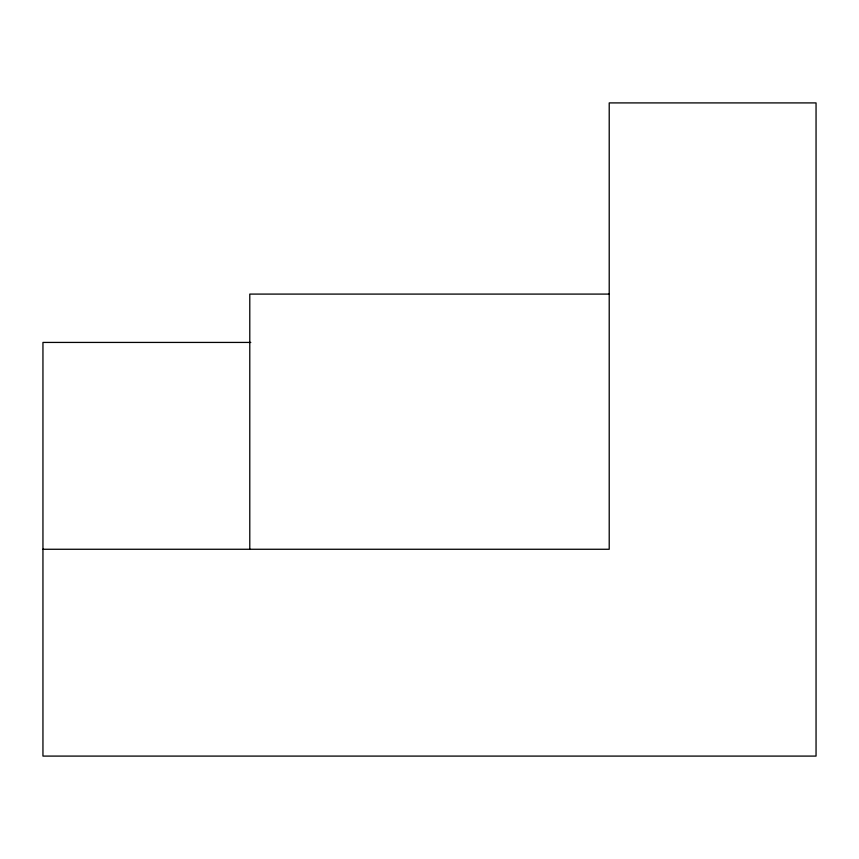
<?xml version="1.0" encoding="UTF-8"?>
<svg xmlns="http://www.w3.org/2000/svg" width="859" height="859" viewBox="0 0 859 859"><rect width="100%" height="100%" fill="white"/><g stroke="black" fill="none" stroke-linecap="round" stroke-linejoin="round"><path stroke-width="1.29" d="M609.214 294.089L249.786 294.089L249.786 549.266M250.785 342.43L42.95 342.43L42.95 756.092L816.05 756.092L816.05 102.908L609.214 102.908L609.214 549.266L42.95 549.266"/></g></svg>
